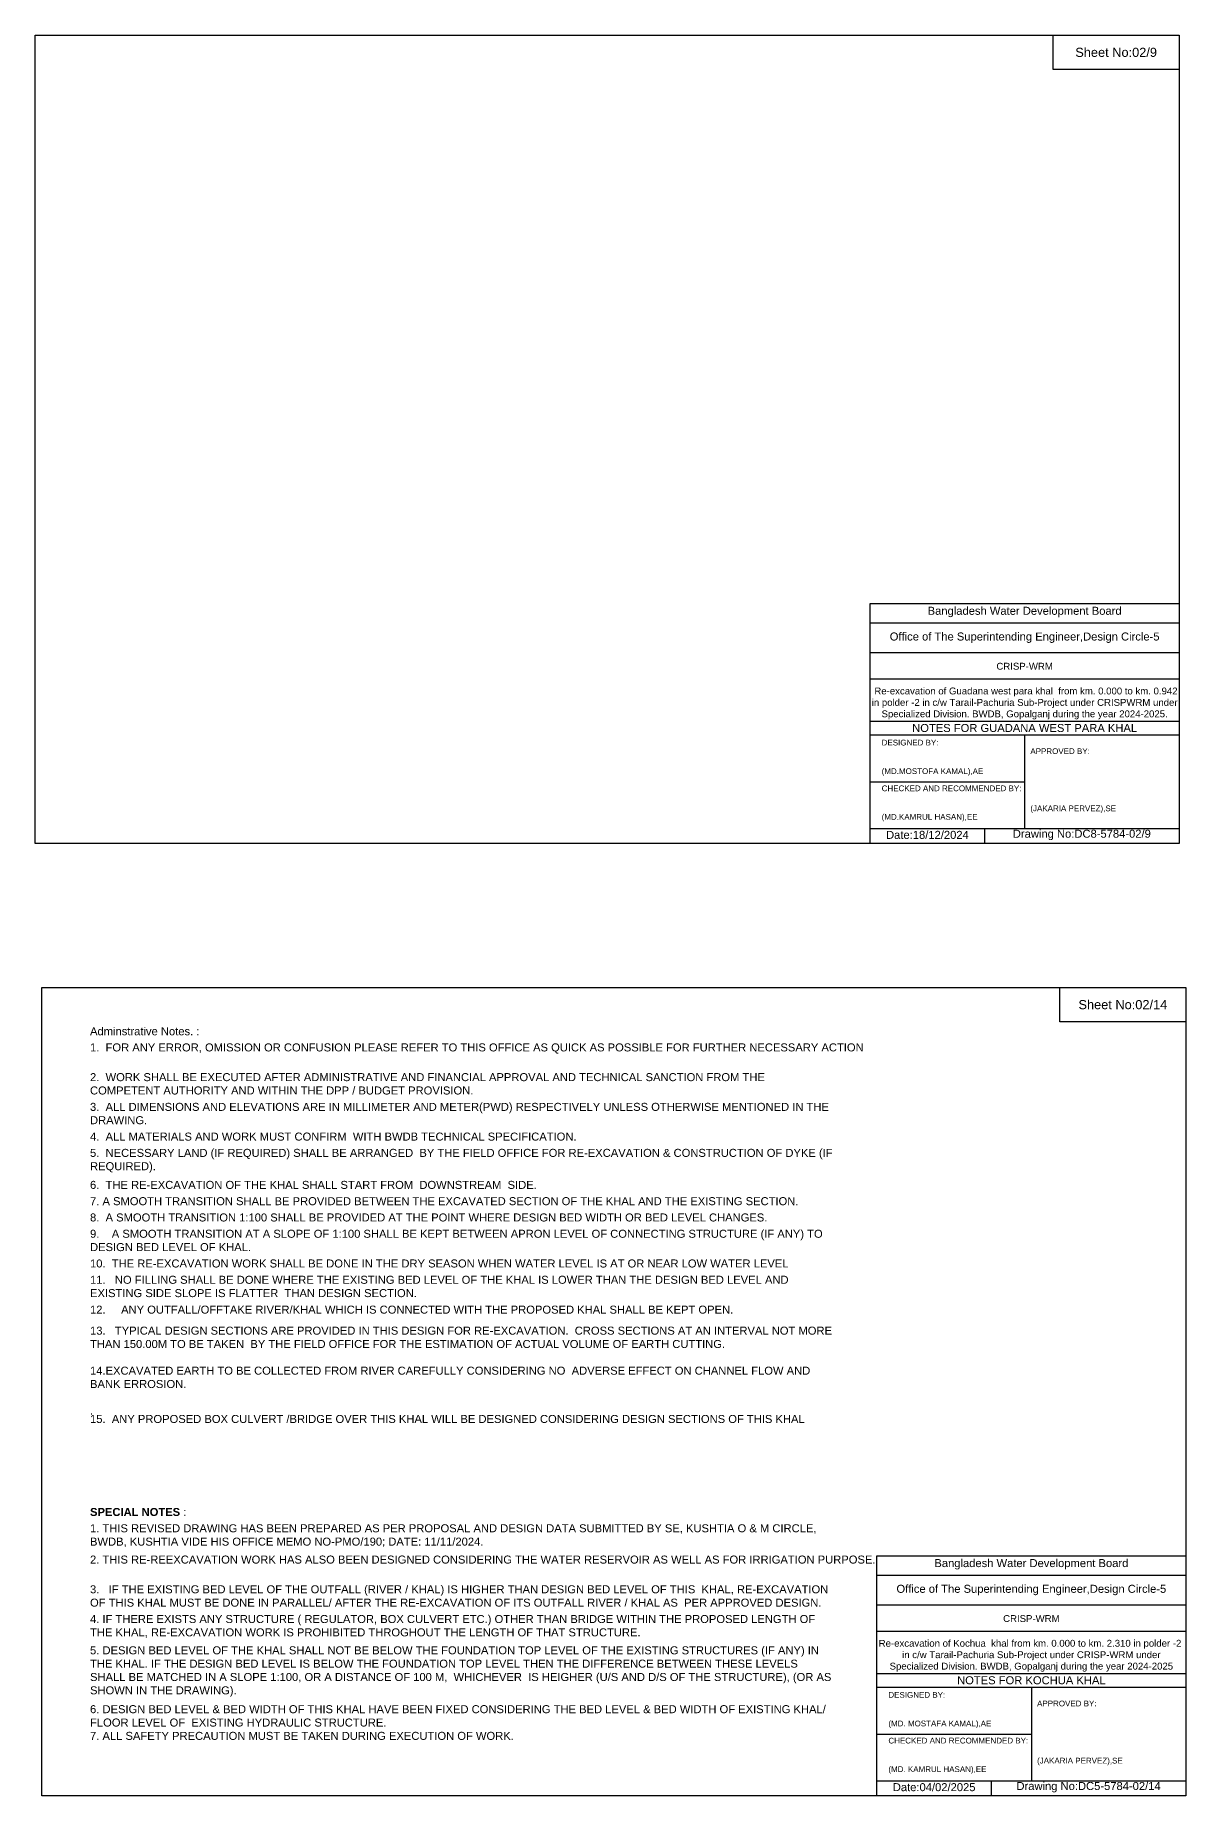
# Model space of a CAD drawing. Header units: inches. Extents: x 91000 to 258000, y -5743 to 6664.
# Drawn here: x 109953 to 118000, y -5656 to 6664 of the extents above; entities that cross this region are included whole.
import ezdxf

# ---------------------------------------------------------------- set-up
doc = ezdxf.new("R2010")
doc.units = ezdxf.units.IN
doc.header["$LTSCALE"] = 7
doc.header["$MEASUREMENT"] = 0
doc.styles.get("Standard").update_dxf_attribs({"font": 'arial.ttf'})

msp = doc.modelspace()

# ---------------------------------------------------------------- linework, layer by layer
for points in [[(109953, 6664), (117953, 6664), (117953, 1008), (109953, 1008)], [(117073, 6664), (117953, 6664), (117953, 6424), (117073, 6424)], [(110000, 0), (118000, 0), (118000, -5656), (110000, -5656)], [(117120, 0), (118000, 0), (118000, -240), (117120, -240)]]:
    msp.add_lwpolyline(points, close=True)
for points in [[(115793, 1008), (115793, 2688), (117953, 2688)], [(115793, 2552), (117953, 2552)], [(115793, 2344), (117953, 2344)], [(115793, 2160), (117953, 2160)], [(115793, 1864), (117953, 1864)], [(115793, 1768), (117953, 1768)], [(116873, 1768), (116873, 1112)], [(115793, 1440), (116873, 1440)], [(115793, 1112), (117953, 1112)], [(116593, 1112), (116593, 1008)], [(115840, -5656), (115840, -3976), (118000, -3976)], [(115840, -4112), (118000, -4112)], [(115840, -4320), (118000, -4320)], [(115840, -4504), (118000, -4504)], [(115840, -4800), (118000, -4800)], [(115840, -4896), (118000, -4896)], [(116920, -4896), (116920, -5552)], [(115840, -5224), (116920, -5224)], [(115840, -5552), (118000, -5552)], [(116640, -5552), (116640, -5656)]]:
    msp.add_lwpolyline(points)

# ---------------------------------------------------------------- texts
at = {"attachment_point": 5}
for s, insert, char_height in [('Sheet No:02/9', (117513, 6544), 64), ('Bangladesh Water Development Board', (116873, 2628), 56), ('Office of The Superintending Engineer,Design Circle-5', (116873, 2448), 56), ('Sheet No:02/14', (117560, -120), 64), ('Bangladesh Water Development Board', (116920, -4036), 56), ('Office of The Superintending Engineer,Design Circle-5', (116920, -4216), 56)]:
    msp.add_mtext(s, dxfattribs=dict(at, insert=insert, char_height=char_height))
for s, insert, char_height, width, attachment_point in [('CRISP-WRM', (116873, 2248), 48, 2240, 5), (' Re-excavation of Guadana west para khal  from km. 0.000 to km. 0.942 in polder -2 in c/w Tarail-Pachuria Sub-Project under CRISPWRM under Specialized Division. BWDB, Gopalganj during the year 2024-2025.', (116873, 1988), 48, 2160, 5), ('DESIGNED BY:^J^J^J(MD.MOSTOFA KAMAL),AE', (115873, 1608), 40, 1120, 4), ('NOTES FOR GUADANA WEST PARA KHAL', (116873, 1816), 56, 2240, 5), ('APPROVED BY:^J^J^J^J^J^J(JAKARIA PERVEZ),SE', (116913, 1448), 40, 1120, 4), ('CHECKED AND RECOMMENDED BY:^J^J^J(MD.KAMRUL HASAN),EE', (115873, 1288), 40, 1120, 4), ('Date:18/12/2024', (116193, 1068), 56, 1120, 5), ('Drawing No:DC8-5784-02/9', (117273, 1068), 56, 1760, 5), ('Adminstrative Notes. :', (110336, -278), 56, 5200, 1), ('1.  FOR ANY ERROR, OMISSION OR CONFUSION PLEASE REFER TO THIS OFFICE AS QUICK AS POSSIBLE FOR FURTHER NECESSARY ACTION', (110336, -391), 56, 5200, 1), ('2.  WORK SHALL BE EXECUTED AFTER ADMINISTRATIVE AND FINANCIAL APPROVAL AND TECHNICAL SANCTION FROM THE COMPETENT AUTHORITY AND WITHIN THE DPP / BUDGET PROVISION. ', (110336, -599), 56, 5200, 1), ('3.  ALL DIMENSIONS AND ELEVATIONS ARE IN MILLIMETER AND METER(PWD) RESPECTIVELY UNLESS OTHERWISE MENTIONED IN THE DRAWING.', (110336, -807), 56, 5200, 1), ('4.  ALL MATERIALS AND WORK MUST CONFIRM  WITH BWDB TECHNICAL SPECIFICATION.', (110336, -1015), 56, 5200, 1), ('5.  NECESSARY LAND (IF REQUIRED) SHALL BE ARRANGED  BY THE FIELD OFFICE FOR RE-EXCAVATION & CONSTRUCTION OF DYKE (IF REQUIRED).', (110336, -1129), 56, 5200, 1), ('6.  THE RE-EXCAVATION OF THE KHAL SHALL START FROM  DOWNSTREAM  SIDE.', (110336, -1353), 56, 5200, 1), ('7. A SMOOTH TRANSITION SHALL BE PROVIDED BETWEEN THE EXCAVATED SECTION OF THE KHAL AND THE EXISTING SECTION.', (110336, -1467), 56, 5200, 1), ('8.  A SMOOTH TRANSITION 1:100 SHALL BE PROVIDED AT THE POINT WHERE DESIGN BED WIDTH OR BED LEVEL CHANGES.', (110336, -1581), 56, 5200, 1), ('9.    A SMOOTH TRANSITION AT A SLOPE OF 1:100 SHALL BE KEPT BETWEEN APRON LEVEL OF CONNECTING STRUCTURE (IF ANY) TO DESIGN BED LEVEL OF KHAL.', (110336, -1695), 56, 5200, 1), ('10.  THE RE-EXCAVATION WORK SHALL BE DONE IN THE DRY SEASON WHEN WATER LEVEL IS AT OR NEAR LOW WATER LEVEL', (110336, -1903), 56, 5200, 1), ('11.   NO FILLING SHALL BE DONE WHERE THE EXISTING BED LEVEL OF THE KHAL IS LOWER THAN THE DESIGN BED LEVEL AND EXISTING SIDE SLOPE IS FLATTER  THAN DESIGN SECTION.', (110336, -2017), 56, 5200, 1), ('12.     ANY OUTFALL/OFFTAKE RIVER/KHAL WHICH IS CONNECTED WITH THE PROPOSED KHAL SHALL BE KEPT OPEN.', (110336, -2226), 56, 5200, 1), ('13.   TYPICAL DESIGN SECTIONS ARE PROVIDED IN THIS DESIGN FOR RE-EXCAVATION.  CROSS SECTIONS AT AN INTERVAL NOT MORE THAN 150.00M TO BE TAKEN  BY THE FIELD OFFICE FOR THE ESTIMATION OF ACTUAL VOLUME OF EARTH CUTTING. ^J^J14.EXCAVATED EARTH TO BE COLLECTED FROM RIVER CAREFULLY CONSIDERING NO  ADVERSE EFFECT ON CHANNEL FLOW AND BANK ERROSION.^J^J.', (110336, -2373), 56, 5200, 1), ('15.  ANY PROPOSED BOX CULVERT /BRIDGE OVER THIS KHAL WILL BE DESIGNED CONSIDERING DESIGN SECTIONS OF THIS KHAL', (110336, -2991), 56, 5200, 1), ('{\\fArial|b1|i0|c0|p34;SPECIAL NOTES} :', (110336, -3642), 56, 5200, 1), ('1. THIS REVISED DRAWING HAS BEEN PREPARED AS PER PROPOSAL AND DESIGN DATA SUBMITTED BY SE, KUSHTIA O & M CIRCLE, BWDB, KUSHTIA VIDE HIS OFFICE MEMO NO-PMO/190; DATE: 11/11/2024. ', (110336, -3756), 56, 5200, 1), ('2. THIS RE-REEXCAVATION WORK HAS ALSO BEEN DESIGNED CONSIDERING THE WATER RESERVOIR AS WELL AS FOR IRRIGATION PURPOSE.  ', (110336, -3975), 56, 5200, 1), ('3.   IF THE EXISTING BED LEVEL OF THE OUTFALL (RIVER / KHAL) IS HIGHER THAN DESIGN BED LEVEL OF THIS  KHAL, RE-EXCAVATION OF THIS KHAL MUST BE DONE IN PARALLEL/ AFTER THE RE-EXCAVATION OF ITS OUTFALL RIVER / KHAL AS  PER APPROVED DESIGN.^J', (110336, -4183), 56, 5200, 1), ('4. IF THERE EXISTS ANY STRUCTURE ( REGULATOR, BOX CULVERT ETC.) OTHER THAN BRIDGE WITHIN THE PROPOSED LENGTH OF THE KHAL, RE-EXCAVATION WORK IS PROHIBITED THROGHOUT THE LENGTH OF THAT STRUCTURE.', (110336, -4391), 56, 5200, 1), ('CRISP-WRM', (116920, -4416), 48, 2240, 5), ('5. DESIGN BED LEVEL OF THE KHAL SHALL NOT BE BELOW THE FOUNDATION TOP LEVEL OF THE EXISTING STRUCTURES (IF ANY) IN THE KHAL. IF THE DESIGN BED LEVEL IS BELOW THE FOUNDATION TOP LEVEL THEN THE DIFFERENCE BETWEEN THESE LEVELS SHALL BE MATCHED IN A SLOPE 1:100, OR A DISTANCE OF 100 M,  WHICHEVER  IS HEIGHER (U/S AND D/S OF THE STRUCTURE), (OR AS SHOWN IN THE DRAWING).^J', (110336, -4610), 56, 5200, 1), ('Re-excavation of Kochua  khal from km. 0.000 to km. 2.310 in polder -2  in c/w Tarail-Pachuria Sub-Project under CRISP-WRM under Specialized Division. BWDB, Gopalganj during the year 2024-2025', (116920, -4676), 48, 2160, 5), ('NOTES FOR KOCHUA KHAL', (116920, -4848), 56, 2240, 5), ('6. DESIGN BED LEVEL & BED WIDTH OF THIS KHAL HAVE BEEN FIXED CONSIDERING THE BED LEVEL & BED WIDTH OF EXISTING KHAL/ FLOOR LEVEL OF  EXISTING HYDRAULIC STRUCTURE.\\P7. ALL SAFETY PRECAUTION MUST BE TAKEN DURING EXECUTION OF WORK.', (110336, -5022), 56, 5200, 1), ('DESIGNED BY:^J^J^J(MD. MOSTAFA KAMAL),AE', (115920, -5056), 40, 1120, 4), ('APPROVED BY:^J^J^J^J^J^J(JAKARIA PERVEZ),SE', (116960, -5216), 40, 1120, 4), ('CHECKED AND RECOMMENDED BY:^J^J^J(MD. KAMRUL HASAN),EE', (115920, -5376), 40, 1120, 4), ('Date:04/02/2025', (116240, -5596), 56, 1120, 5), ('Drawing No:DC5-5784-02/14', (117320, -5596), 56, 1760, 5)]:
    msp.add_mtext(s, dxfattribs=dict(insert=insert, char_height=char_height, width=width, attachment_point=attachment_point))

doc.saveas('drawing.dxf')
